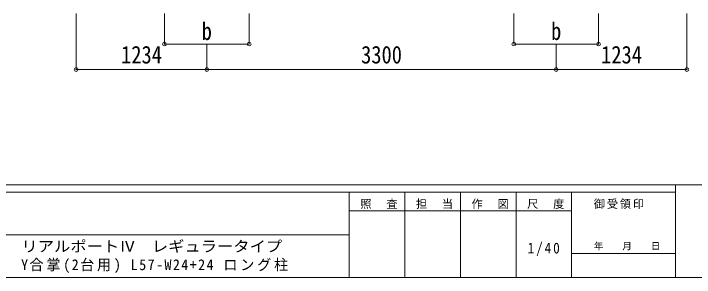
# Model space of a CAD drawing. Units: millimetres at full size. Extents: x -9783 to 33612, y -6828 to 11398.
# Drawn here: x 35 to 6465, y -6828 to -4333 of the extents above; entities that cross this region are included whole.
import ezdxf
from ezdxf.enums import TextEntityAlignment as Align

# ---------------------------------------------------------------- set-up
doc = ezdxf.new("R2010")
doc.units = ezdxf.units.MM
doc.header["$LTSCALE"] = 35
doc.header["$PDMODE"] = 32
doc.header["$PDSIZE"] = 35
for name, color, linetype, lineweight in [('0-8_PARTS2', 6, 'Continuous', 9), ('0-A_寸法', 6, 'Continuous', 9), ('F-0_240', 7, 'Continuous', 9)]:
    doc.layers.add(name, color=color, linetype=linetype, lineweight=lineweight)
doc.styles.add('ＭＳ ゴシック', font='')
doc.styles.get('ＭＳ ゴシック').set_extended_font_data('MS Gothic')

msp = doc.modelspace()

# ---------------------------------------------------------------- linework, layer by layer
at = {"layer": '0-8_PARTS2'}
for p, q in [((626.12, -4861.63), (626.12, -4332.69)), ((1460.12, -4621.65), (1460.12, -4332.69)), ((2260.12, -4621.65), (2260.12, -4332.69)), ((4760.12, -4621.65), (4760.12, -4332.69)), ((5560.12, -4621.65), (5560.12, -4332.69)), ((6394.12, -4861.63), (6394.12, -4332.69)), ((1460.12, -4621.65), (2260.12, -4621.65)), ((1860.12, -4861.63), (1860.12, -4621.65)), ((4760.12, -4621.65), (5560.12, -4621.65)), ((5160.12, -4861.63), (5160.12, -4621.65))]:
    msp.add_line(p, q, dxfattribs=at)
for p in [(1460.12, -4621.65), (2260.12, -4621.65), (4760.12, -4621.65), (5560.12, -4621.65), (626.12, -4861.63), (1860.12, -4861.63), (5160.12, -4861.63), (6394.12, -4861.63)]:
    msp.add_point(p, dxfattribs=at)
at = {"layer": '0-A_寸法'}
for p, q in [((626.12, -4861.63), (1860.12, -4861.63)), ((1860.12, -4861.63), (5160.12, -4861.63)), ((5160.12, -4861.63), (6394.12, -4861.63))]:
    msp.add_line(p, q, dxfattribs=at)
at = {"layer": 'F-0_240', "color": 5}
for p, q in [((-9783.03, -5953.1), (9396.97, -5953.1)), ((6285.75, -5953.1), (6285.75, -6828.1)), ((-9783.03, -6023.1), (6285.75, -6023.1)), ((3205.75, -6023.1), (3205.75, -6828.1)), ((3730.75, -6023.1), (3730.75, -6828.1)), ((4255.75, -6023.1), (4255.75, -6828.1)), ((4780.75, -6023.1), (4780.75, -6828.1)), ((5305.75, -6023.1), (5305.75, -6828.1)), ((3205.75, -6198.1), (5305.75, -6198.1)), ((-3969.25, -6425.6), (3205.75, -6425.6)), ((5305.75, -6600.6), (6285.75, -6600.6)), ((-9783.03, -6828.1), (9396.97, -6828.1))]:
    msp.add_line(p, q, dxfattribs=at)

# ---------------------------------------------------------------- texts
at = {"layer": '0-8_PARTS2', "color": 7, "style": 'ＭＳ ゴシック', "width": 0.85}
for s, p in [('b', (1812, -4632.15)), ('b', (5112, -4632.15)), ('1234', (1050.62, -4854.63)), ('3300', (3317.62, -4854.63)), ('1234', (5584.62, -4854.63))]:
    msp.add_text(s, height=166.8, dxfattribs=at).set_placement(p, align=Align.BOTTOM_LEFT)
at = {"layer": 'F-0_240', "style": 'ＭＳ ゴシック', "width": 1.1}
msp.add_text('リアルポートⅣ\u3000レギュラータイプ', height=102.6, dxfattribs=at).set_placement((109.35, -6616.22), align=Align.BOTTOM_LEFT)
at = {"layer": 'F-0_240', "style": 'ＭＳ ゴシック'}
msp.add_text('年\u3000\u3000月\u3000\u3000日', height=64.15, dxfattribs=at).set_placement((5515.76, -6583.1), align=Align.BOTTOM_LEFT)
at = {"layer": 'F-0_240', "attachment_point": 7, "style": 'ＭＳ ゴシック'}
for s, insert, char_height in [('\\T1.17;照\u3000査', (3310.76, -6180.6), 76.98), ('\\T1.17;担\u3000当', (3835.76, -6180.6), 76.98), ('\\T1.17;作\u3000図', (4360.75, -6180.6), 76.98), ('\\T1.17;尺\u3000度', (4885.76, -6180.6), 76.98), ('\\T1.17;御受領印', (5515.75, -6180.6), 76.98), ('\\T1.28;\\W0.9;1/40', (4890.13, -6626.85), 102.6), ('\\T1.2;\\W0.95;Y合掌(2台用)\\~L57-W24+24\\~ロング柱', (105.77, -6786.55), 102.6)]:
    msp.add_mtext(s, dxfattribs=dict(at, insert=insert, char_height=char_height))

doc.saveas('drawing.dxf')
